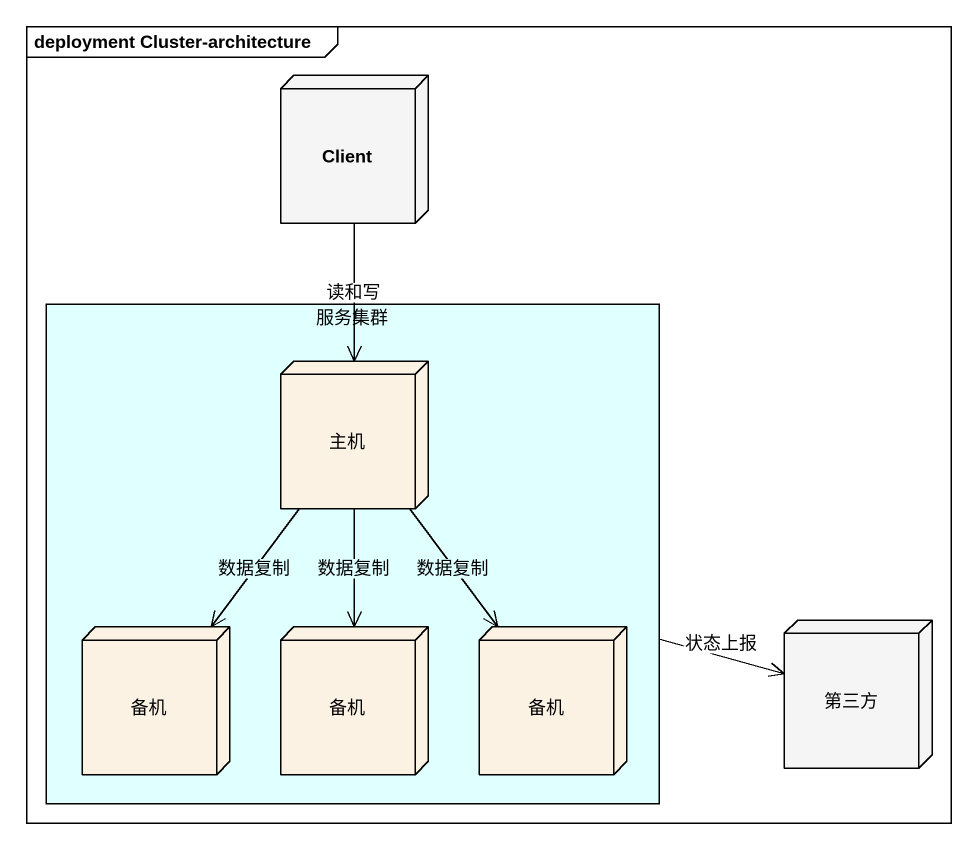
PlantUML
@startuml
mainframe deployment Cluster-architecture
node Client #F5F5F5
rectangle 服务集群 #E0FFFF {
  node 主机
  node 备机
  node "备机" as 备机_2
  node "备机" as 备机_3
}
node 第三方 #F5F5F5
Client --> 主机 : 读和写
服务集群 -right-> 第三方 : 状态上报
主机 --> 备机 : 数据复制
主机 --> 备机_2 : 数据复制
主机 --> 备机_3 : 数据复制
@enduml
